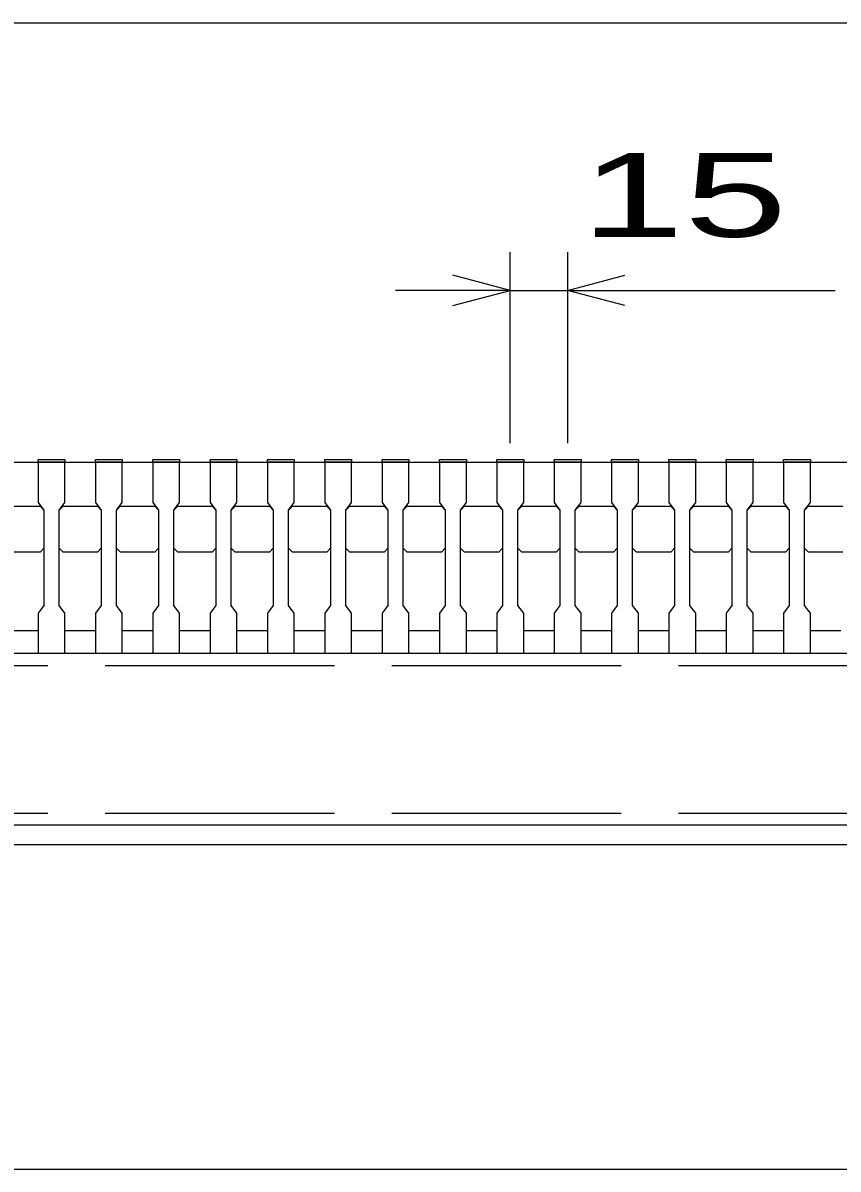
# Model space of a CAD drawing. Units: millimetres, scale not verified. Extents: x -1820 to 1731, y -1282 to 1054.
# Drawn here: x -1213.6 to -1000.4, y -717.8 to -417.8 of the extents above; entities that cross this region are included whole.
import ezdxf
from ezdxf.enums import TextEntityAlignment as Align

# ---------------------------------------------------------------- set-up
doc = ezdxf.new("R2010")
doc.units = ezdxf.units.MM
doc.header["$LTSCALE"] = 10
doc.linetypes.add('DASHED', pattern=[7.5, 6, -1.5])
doc.layers.add('16', color=3, linetype='Continuous', lineweight=25)
doc.layers.add('22', color=4, linetype='Continuous', lineweight=25)
doc.styles.add('ベクトル', font='')
doc.styles.get('ベクトル').set_extended_font_data('ベクトル')

msp = doc.modelspace()

# ---------------------------------------------------------------- linework, layer by layer
at = {"layer": '16'}
for p, q in [((-1419.61, -532.79), (-424.61, -532.79)), ((-1209.61, -532.79), (-1209.61, -532.09)), ((-1209.61, -532.09), (-1202.61, -532.09)), ((-1209.61, -532.79), (-1209.61, -543.29)), ((-1202.61, -532.79), (-1209.61, -532.79)), ((-1202.61, -532.09), (-1202.61, -532.79)), ((-1202.61, -543.29), (-1202.61, -532.79)), ((-1194.61, -532.79), (-1194.61, -532.09)), ((-1194.61, -532.09), (-1187.61, -532.09)), ((-1194.61, -532.79), (-1194.61, -543.29)), ((-1187.61, -532.79), (-1194.61, -532.79)), ((-1187.61, -532.09), (-1187.61, -532.79)), ((-1187.61, -543.29), (-1187.61, -532.79)), ((-1179.61, -532.79), (-1179.61, -532.09)), ((-1179.61, -532.09), (-1172.61, -532.09)), ((-1179.61, -532.79), (-1179.61, -543.29)), ((-1172.61, -532.79), (-1179.61, -532.79)), ((-1172.61, -532.09), (-1172.61, -532.79)), ((-1172.61, -543.29), (-1172.61, -532.79)), ((-1164.61, -532.79), (-1164.61, -532.09)), ((-1164.61, -532.09), (-1157.61, -532.09)), ((-1164.61, -532.79), (-1164.61, -543.29)), ((-1157.61, -532.79), (-1164.61, -532.79)), ((-1157.61, -532.09), (-1157.61, -532.79)), ((-1157.61, -543.29), (-1157.61, -532.79)), ((-1149.61, -532.79), (-1149.61, -532.09)), ((-1149.61, -532.09), (-1142.61, -532.09)), ((-1149.61, -532.79), (-1149.61, -543.29)), ((-1142.61, -532.79), (-1149.61, -532.79)), ((-1142.61, -532.09), (-1142.61, -532.79)), ((-1142.61, -543.29), (-1142.61, -532.79)), ((-1134.61, -532.79), (-1134.61, -532.09)), ((-1134.61, -532.09), (-1127.61, -532.09)), ((-1134.61, -532.79), (-1134.61, -543.29)), ((-1127.61, -532.79), (-1134.61, -532.79)), ((-1127.61, -532.09), (-1127.61, -532.79)), ((-1127.61, -543.29), (-1127.61, -532.79)), ((-1119.61, -532.79), (-1119.61, -532.09)), ((-1119.61, -532.09), (-1112.61, -532.09)), ((-1119.61, -532.79), (-1119.61, -543.29)), ((-1112.61, -532.79), (-1119.61, -532.79)), ((-1112.61, -532.09), (-1112.61, -532.79)), ((-1112.61, -543.29), (-1112.61, -532.79)), ((-1104.61, -532.79), (-1104.61, -532.09)), ((-1104.61, -532.09), (-1097.61, -532.09)), ((-1104.61, -532.79), (-1104.61, -543.29)), ((-1097.61, -532.79), (-1104.61, -532.79)), ((-1097.61, -532.09), (-1097.61, -532.79)), ((-1097.61, -543.29), (-1097.61, -532.79)), ((-1089.61, -532.79), (-1089.61, -532.09)), ((-1089.61, -532.09), (-1082.61, -532.09)), ((-1089.61, -532.79), (-1089.61, -543.29)), ((-1082.61, -532.79), (-1089.61, -532.79)), ((-1082.61, -532.09), (-1082.61, -532.79)), ((-1082.61, -543.29), (-1082.61, -532.79)), ((-1074.61, -532.79), (-1074.61, -532.09)), ((-1074.61, -532.09), (-1067.61, -532.09)), ((-1074.61, -532.79), (-1074.61, -543.29)), ((-1067.61, -532.79), (-1074.61, -532.79)), ((-1067.61, -532.09), (-1067.61, -532.79)), ((-1067.61, -543.29), (-1067.61, -532.79)), ((-1059.61, -532.79), (-1059.61, -532.09)), ((-1059.61, -532.09), (-1052.61, -532.09)), ((-1059.61, -532.79), (-1059.61, -543.29)), ((-1052.61, -532.79), (-1059.61, -532.79)), ((-1052.61, -532.09), (-1052.61, -532.79)), ((-1052.61, -543.29), (-1052.61, -532.79)), ((-1044.61, -532.79), (-1044.61, -532.09)), ((-1044.61, -532.09), (-1037.61, -532.09)), ((-1044.61, -532.79), (-1044.61, -543.29)), ((-1037.61, -532.79), (-1044.61, -532.79)), ((-1037.61, -532.09), (-1037.61, -532.79)), ((-1037.61, -543.29), (-1037.61, -532.79)), ((-1029.61, -532.79), (-1029.61, -532.09)), ((-1029.61, -532.09), (-1022.61, -532.09)), ((-1029.61, -532.79), (-1029.61, -543.29)), ((-1022.61, -532.79), (-1029.61, -532.79)), ((-1022.61, -532.09), (-1022.61, -532.79)), ((-1022.61, -543.29), (-1022.61, -532.79)), ((-1014.61, -532.79), (-1014.61, -532.09)), ((-1014.61, -532.09), (-1007.61, -532.09)), ((-1014.61, -532.79), (-1014.61, -543.29)), ((-1007.61, -532.79), (-1014.61, -532.79)), ((-1007.61, -532.09), (-1007.61, -532.79)), ((-1007.61, -543.29), (-1007.61, -532.79)), ((-1218.11, -544.29), (-1209.11, -544.29)), ((-1209.61, -543.29), (-1208.11, -545.29)), ((-1209.11, -544.29), (-1208.11, -545.29)), ((-1208.11, -545.29), (-1208.11, -570.29)), ((-1204.11, -545.29), (-1202.61, -543.29)), ((-1204.11, -545.29), (-1203.11, -544.29)), ((-1204.11, -570.29), (-1204.11, -545.29)), ((-1203.11, -544.29), (-1194.11, -544.29)), ((-1194.61, -543.29), (-1193.11, -545.29)), ((-1194.11, -544.29), (-1193.11, -545.29)), ((-1193.11, -545.29), (-1193.11, -570.29)), ((-1189.11, -545.29), (-1187.61, -543.29)), ((-1189.11, -545.29), (-1188.11, -544.29)), ((-1189.11, -570.29), (-1189.11, -545.29)), ((-1188.11, -544.29), (-1179.11, -544.29)), ((-1179.61, -543.29), (-1178.11, -545.29)), ((-1179.11, -544.29), (-1178.11, -545.29)), ((-1178.11, -545.29), (-1178.11, -570.29)), ((-1174.11, -545.29), (-1172.61, -543.29)), ((-1174.11, -545.29), (-1173.11, -544.29)), ((-1174.11, -570.29), (-1174.11, -545.29)), ((-1173.11, -544.29), (-1164.11, -544.29)), ((-1164.61, -543.29), (-1163.11, -545.29)), ((-1164.11, -544.29), (-1163.11, -545.29)), ((-1163.11, -545.29), (-1163.11, -570.29)), ((-1159.11, -545.29), (-1157.61, -543.29)), ((-1159.11, -545.29), (-1158.11, -544.29)), ((-1159.11, -570.29), (-1159.11, -545.29)), ((-1158.11, -544.29), (-1149.11, -544.29)), ((-1149.61, -543.29), (-1148.11, -545.29)), ((-1149.11, -544.29), (-1148.11, -545.29)), ((-1148.11, -545.29), (-1148.11, -570.29)), ((-1144.11, -545.29), (-1142.61, -543.29)), ((-1144.11, -545.29), (-1143.11, -544.29)), ((-1144.11, -570.29), (-1144.11, -545.29)), ((-1143.11, -544.29), (-1134.11, -544.29)), ((-1134.61, -543.29), (-1133.11, -545.29)), ((-1134.11, -544.29), (-1133.11, -545.29)), ((-1133.11, -545.29), (-1133.11, -570.29)), ((-1129.11, -545.29), (-1127.61, -543.29)), ((-1129.11, -545.29), (-1128.11, -544.29)), ((-1129.11, -570.29), (-1129.11, -545.29)), ((-1128.11, -544.29), (-1119.11, -544.29)), ((-1119.61, -543.29), (-1118.11, -545.29)), ((-1119.11, -544.29), (-1118.11, -545.29)), ((-1118.11, -545.29), (-1118.11, -570.29)), ((-1114.11, -545.29), (-1112.61, -543.29)), ((-1114.11, -545.29), (-1113.11, -544.29)), ((-1114.11, -570.29), (-1114.11, -545.29)), ((-1113.11, -544.29), (-1104.11, -544.29)), ((-1104.61, -543.29), (-1103.11, -545.29)), ((-1104.11, -544.29), (-1103.11, -545.29)), ((-1103.11, -545.29), (-1103.11, -570.29)), ((-1099.11, -545.29), (-1097.61, -543.29)), ((-1099.11, -545.29), (-1098.11, -544.29)), ((-1099.11, -570.29), (-1099.11, -545.29)), ((-1098.11, -544.29), (-1089.11, -544.29)), ((-1089.61, -543.29), (-1088.11, -545.29)), ((-1089.11, -544.29), (-1088.11, -545.29)), ((-1088.11, -545.29), (-1088.11, -570.29)), ((-1084.11, -545.29), (-1082.61, -543.29)), ((-1084.11, -545.29), (-1083.11, -544.29)), ((-1084.11, -570.29), (-1084.11, -545.29)), ((-1083.11, -544.29), (-1074.11, -544.29)), ((-1074.61, -543.29), (-1073.11, -545.29)), ((-1074.11, -544.29), (-1073.11, -545.29)), ((-1073.11, -545.29), (-1073.11, -570.29)), ((-1069.11, -545.29), (-1067.61, -543.29)), ((-1069.11, -545.29), (-1068.11, -544.29)), ((-1069.11, -570.29), (-1069.11, -545.29)), ((-1068.11, -544.29), (-1059.11, -544.29)), ((-1059.61, -543.29), (-1058.11, -545.29)), ((-1059.11, -544.29), (-1058.11, -545.29)), ((-1058.11, -545.29), (-1058.11, -570.29)), ((-1054.11, -545.29), (-1052.61, -543.29)), ((-1054.11, -545.29), (-1053.11, -544.29)), ((-1054.11, -570.29), (-1054.11, -545.29)), ((-1053.11, -544.29), (-1044.11, -544.29)), ((-1044.61, -543.29), (-1043.11, -545.29)), ((-1044.11, -544.29), (-1043.11, -545.29)), ((-1043.11, -545.29), (-1043.11, -570.29)), ((-1039.11, -545.29), (-1037.61, -543.29)), ((-1039.11, -545.29), (-1038.11, -544.29)), ((-1039.11, -570.29), (-1039.11, -545.29)), ((-1038.11, -544.29), (-1029.11, -544.29)), ((-1029.61, -543.29), (-1028.11, -545.29)), ((-1029.11, -544.29), (-1028.11, -545.29)), ((-1028.11, -545.29), (-1028.11, -570.29)), ((-1024.11, -545.29), (-1022.61, -543.29)), ((-1024.11, -545.29), (-1023.11, -544.29)), ((-1024.11, -570.29), (-1024.11, -545.29)), ((-1023.11, -544.29), (-1014.11, -544.29)), ((-1014.61, -543.29), (-1013.11, -545.29)), ((-1014.11, -544.29), (-1013.11, -545.29)), ((-1013.11, -545.29), (-1013.11, -570.29)), ((-1009.11, -545.29), (-1007.61, -543.29)), ((-1009.11, -545.29), (-1008.11, -544.29)), ((-1009.11, -570.29), (-1009.11, -545.29)), ((-1008.11, -544.29), (-999.11, -544.29)), ((-1209.11, -556.29), (-1218.11, -556.29)), ((-1208.11, -555.29), (-1209.11, -556.29)), ((-1203.11, -556.29), (-1204.11, -555.29)), ((-1194.11, -556.29), (-1203.11, -556.29)), ((-1193.11, -555.29), (-1194.11, -556.29)), ((-1188.11, -556.29), (-1189.11, -555.29)), ((-1179.11, -556.29), (-1188.11, -556.29)), ((-1178.11, -555.29), (-1179.11, -556.29)), ((-1173.11, -556.29), (-1174.11, -555.29)), ((-1164.11, -556.29), (-1173.11, -556.29)), ((-1163.11, -555.29), (-1164.11, -556.29)), ((-1158.11, -556.29), (-1159.11, -555.29)), ((-1149.11, -556.29), (-1158.11, -556.29)), ((-1148.11, -555.29), (-1149.11, -556.29)), ((-1143.11, -556.29), (-1144.11, -555.29)), ((-1134.11, -556.29), (-1143.11, -556.29)), ((-1133.11, -555.29), (-1134.11, -556.29)), ((-1128.11, -556.29), (-1129.11, -555.29)), ((-1119.11, -556.29), (-1128.11, -556.29)), ((-1118.11, -555.29), (-1119.11, -556.29)), ((-1113.11, -556.29), (-1114.11, -555.29)), ((-1104.11, -556.29), (-1113.11, -556.29)), ((-1103.11, -555.29), (-1104.11, -556.29)), ((-1098.11, -556.29), (-1099.11, -555.29)), ((-1089.11, -556.29), (-1098.11, -556.29)), ((-1088.11, -555.29), (-1089.11, -556.29)), ((-1083.11, -556.29), (-1084.11, -555.29)), ((-1074.11, -556.29), (-1083.11, -556.29)), ((-1073.11, -555.29), (-1074.11, -556.29)), ((-1068.11, -556.29), (-1069.11, -555.29)), ((-1059.11, -556.29), (-1068.11, -556.29)), ((-1058.11, -555.29), (-1059.11, -556.29)), ((-1053.11, -556.29), (-1054.11, -555.29)), ((-1044.11, -556.29), (-1053.11, -556.29)), ((-1043.11, -555.29), (-1044.11, -556.29)), ((-1038.11, -556.29), (-1039.11, -555.29)), ((-1029.11, -556.29), (-1038.11, -556.29)), ((-1028.11, -555.29), (-1029.11, -556.29)), ((-1023.11, -556.29), (-1024.11, -555.29)), ((-1014.11, -556.29), (-1023.11, -556.29)), ((-1013.11, -555.29), (-1014.11, -556.29)), ((-1008.11, -556.29), (-1009.11, -555.29)), ((-999.11, -556.29), (-1008.11, -556.29)), ((-1208.11, -570.29), (-1209.61, -572.29)), ((-1209.61, -572.29), (-1209.61, -582.79)), ((-1202.61, -572.29), (-1204.11, -570.29)), ((-1202.61, -582.79), (-1202.61, -572.29)), ((-1193.11, -570.29), (-1194.61, -572.29)), ((-1194.61, -572.29), (-1194.61, -582.79)), ((-1187.61, -572.29), (-1189.11, -570.29)), ((-1187.61, -582.79), (-1187.61, -572.29)), ((-1178.11, -570.29), (-1179.61, -572.29)), ((-1179.61, -572.29), (-1179.61, -582.79)), ((-1172.61, -572.29), (-1174.11, -570.29)), ((-1172.61, -582.79), (-1172.61, -572.29)), ((-1163.11, -570.29), (-1164.61, -572.29)), ((-1164.61, -572.29), (-1164.61, -582.79)), ((-1157.61, -572.29), (-1159.11, -570.29)), ((-1157.61, -582.79), (-1157.61, -572.29)), ((-1148.11, -570.29), (-1149.61, -572.29)), ((-1149.61, -572.29), (-1149.61, -582.79)), ((-1142.61, -572.29), (-1144.11, -570.29)), ((-1142.61, -582.79), (-1142.61, -572.29)), ((-1133.11, -570.29), (-1134.61, -572.29)), ((-1134.61, -572.29), (-1134.61, -582.79)), ((-1127.61, -572.29), (-1129.11, -570.29)), ((-1127.61, -582.79), (-1127.61, -572.29)), ((-1118.11, -570.29), (-1119.61, -572.29)), ((-1119.61, -572.29), (-1119.61, -582.79)), ((-1112.61, -572.29), (-1114.11, -570.29)), ((-1112.61, -582.79), (-1112.61, -572.29)), ((-1103.11, -570.29), (-1104.61, -572.29)), ((-1104.61, -572.29), (-1104.61, -582.79)), ((-1097.61, -572.29), (-1099.11, -570.29)), ((-1097.61, -582.79), (-1097.61, -572.29)), ((-1088.11, -570.29), (-1089.61, -572.29)), ((-1089.61, -572.29), (-1089.61, -582.79)), ((-1082.61, -572.29), (-1084.11, -570.29)), ((-1082.61, -582.79), (-1082.61, -572.29)), ((-1073.11, -570.29), (-1074.61, -572.29)), ((-1074.61, -572.29), (-1074.61, -582.79)), ((-1067.61, -572.29), (-1069.11, -570.29)), ((-1067.61, -582.79), (-1067.61, -572.29)), ((-1058.11, -570.29), (-1059.61, -572.29)), ((-1059.61, -572.29), (-1059.61, -582.79)), ((-1052.61, -572.29), (-1054.11, -570.29)), ((-1052.61, -582.79), (-1052.61, -572.29)), ((-1043.11, -570.29), (-1044.61, -572.29)), ((-1044.61, -572.29), (-1044.61, -582.79)), ((-1037.61, -572.29), (-1039.11, -570.29)), ((-1037.61, -582.79), (-1037.61, -572.29)), ((-1028.11, -570.29), (-1029.61, -572.29)), ((-1029.61, -572.29), (-1029.61, -582.79)), ((-1022.61, -572.29), (-1024.11, -570.29)), ((-1022.61, -582.79), (-1022.61, -572.29)), ((-1013.11, -570.29), (-1014.61, -572.29)), ((-1014.61, -572.29), (-1014.61, -582.79)), ((-1007.61, -572.29), (-1009.11, -570.29)), ((-1007.61, -582.79), (-1007.61, -572.29)), ((-1217.61, -576.79), (-1209.61, -576.79)), ((-1202.61, -576.79), (-1194.61, -576.79)), ((-1187.61, -576.79), (-1179.61, -576.79)), ((-1172.61, -576.79), (-1164.61, -576.79)), ((-1157.61, -576.79), (-1149.61, -576.79)), ((-1142.61, -576.79), (-1134.61, -576.79)), ((-1127.61, -576.79), (-1119.61, -576.79)), ((-1112.61, -576.79), (-1104.61, -576.79)), ((-1097.61, -576.79), (-1089.61, -576.79)), ((-1082.61, -576.79), (-1074.61, -576.79)), ((-1067.61, -576.79), (-1059.61, -576.79)), ((-1052.61, -576.79), (-1044.61, -576.79)), ((-1037.61, -576.79), (-1029.61, -576.79)), ((-1022.61, -576.79), (-1014.61, -576.79)), ((-1007.61, -576.79), (-999.61, -576.79)), ((-1417.11, -582.79), (-427.11, -582.79)), ((-1209.61, -582.79), (-1202.61, -582.79)), ((-1194.61, -582.79), (-1187.61, -582.79)), ((-1179.61, -582.79), (-1172.61, -582.79)), ((-1164.61, -582.79), (-1157.61, -582.79)), ((-1149.61, -582.79), (-1142.61, -582.79)), ((-1134.61, -582.79), (-1127.61, -582.79)), ((-1119.61, -582.79), (-1112.61, -582.79)), ((-1104.61, -582.79), (-1097.61, -582.79)), ((-1089.61, -582.79), (-1082.61, -582.79)), ((-1074.61, -582.79), (-1067.61, -582.79)), ((-1059.61, -582.79), (-1052.61, -582.79)), ((-1044.61, -582.79), (-1037.61, -582.79)), ((-1029.61, -582.79), (-1022.61, -582.79)), ((-1014.61, -582.79), (-1007.61, -582.79)), ((-427.11, -627.79), (-1417.11, -627.79)), ((-427.11, -627.79), (-1417.11, -627.79)), ((-1417.11, -632.79), (-427.11, -632.79))]:
    msp.add_line(p, q, dxfattribs=at)
at = {"layer": '16', "linetype": 'DASHED'}
for p, q in [((-1417.11, -585.99), (-427.11, -585.99)), ((-1417.11, -624.59), (-427.11, -624.59))]:
    msp.add_line(p, q, dxfattribs=at)
at = {"layer": '22'}
for p, q in [((-1419.61, -417.79), (-424.61, -417.79)), ((-1086.11, -527.79), (-1086.11, -477.79)), ((-1071.11, -477.79), (-1071.11, -527.79)), ((-1086.11, -487.79), (-1101.11, -483.79)), ((-1071.11, -487.79), (-1056.11, -483.79)), ((-1086.11, -487.79), (-1116.11, -487.79)), ((-1101.11, -491.79), (-1086.11, -487.79)), ((-1086.11, -487.79), (-1071.11, -487.79)), ((-1056.11, -491.79), (-1071.11, -487.79)), ((-1071.11, -487.79), (-1001.11, -487.79)), ((-1417.11, -717.79), (-427.11, -717.79))]:
    msp.add_line(p, q, dxfattribs=at)

# ---------------------------------------------------------------- texts
at = {"layer": '22', "color": 2, "style": 'ベクトル', "width": 1.65}
msp.add_text(' 15 ', height=21.99, dxfattribs=at).set_placement((-1081.11, -462.79), align=Align.MIDDLE_LEFT)

doc.saveas('drawing.dxf')
